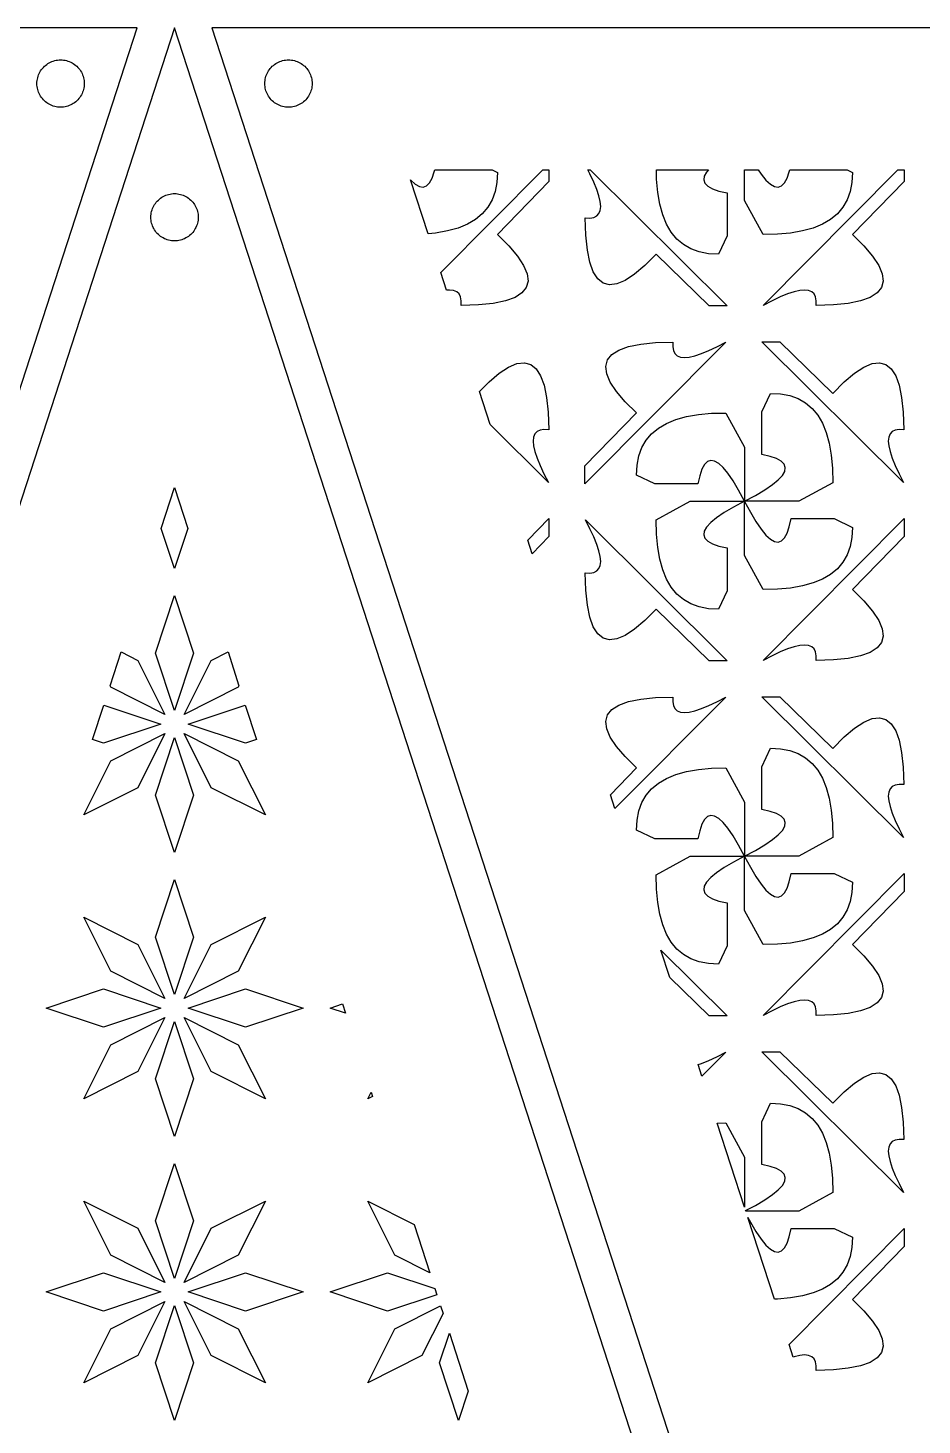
# Model space of a CAD drawing. Header units: metres. Extents: x 20 to 1108, y 20 to 485.
# Drawn here: x 864.2 to 939.7, y 132.8 to 250.8 of the extents above; entities that cross this region are included whole.
import ezdxf

# ---------------------------------------------------------------- set-up
doc = ezdxf.new("R2010")
doc.units = ezdxf.units.M

msp = doc.modelspace()

# ---------------------------------------------------------------- linework, layer by layer
for p, q in [((873.389, 250.826), (723.389, 250.826)), ((798.389, 20.0001), (873.389, 250.826)), ((876.544, 250.826), (801.544, 20)), ((951.544, 20), (876.544, 250.826)), ((1029.7, 250.826), (879.698, 250.826)), ((879.698, 250.826), (954.698, 20.0001)), ((866.066, 247.934), (866.181, 247.984)), ((866.181, 247.984), (866.3, 248.026)), ((866.3, 248.026), (866.42, 248.062)), ((866.42, 248.062), (866.543, 248.089)), ((866.543, 248.089), (866.667, 248.109)), ((866.667, 248.109), (866.792, 248.12)), ((866.792, 248.12), (866.918, 248.124)), ((866.918, 248.124), (867.043, 248.12)), ((867.043, 248.12), (867.168, 248.109)), ((867.168, 248.109), (867.292, 248.089)), ((867.292, 248.089), (867.415, 248.062)), ((867.415, 248.062), (867.535, 248.026)), ((867.535, 248.026), (867.653, 247.984)), ((867.653, 247.984), (867.769, 247.934)), ((885.318, 247.934), (885.435, 247.984)), ((885.435, 247.984), (885.553, 248.026)), ((885.553, 248.026), (885.673, 248.062)), ((885.673, 248.062), (885.796, 248.089)), ((885.796, 248.089), (885.92, 248.109)), ((885.92, 248.109), (886.045, 248.12)), ((886.045, 248.12), (886.17, 248.124)), ((886.17, 248.124), (886.296, 248.12)), ((886.296, 248.12), (886.421, 248.109)), ((886.421, 248.109), (886.545, 248.089)), ((886.545, 248.089), (886.668, 248.062)), ((886.668, 248.062), (886.788, 248.026)), ((886.788, 248.026), (886.906, 247.984)), ((886.906, 247.984), (887.022, 247.934)), ((865.015, 246.742), (865.057, 246.86)), ((865.057, 246.86), (865.107, 246.976)), ((865.107, 246.976), (865.165, 247.087)), ((865.165, 247.087), (865.228, 247.195)), ((865.228, 247.195), (865.3, 247.3)), ((865.3, 247.3), (865.376, 247.399)), ((865.376, 247.399), (865.46, 247.493)), ((865.46, 247.493), (865.549, 247.582)), ((865.549, 247.582), (865.642, 247.665)), ((865.642, 247.665), (865.742, 247.742)), ((865.742, 247.742), (865.846, 247.813)), ((865.846, 247.813), (865.954, 247.877)), ((865.954, 247.877), (866.066, 247.934)), ((867.769, 247.934), (867.881, 247.877)), ((867.881, 247.877), (867.989, 247.813)), ((867.989, 247.813), (868.093, 247.742)), ((868.093, 247.742), (868.192, 247.665)), ((868.192, 247.665), (868.287, 247.582)), ((868.287, 247.582), (868.375, 247.493)), ((868.375, 247.493), (868.459, 247.399)), ((868.459, 247.399), (868.535, 247.3)), ((868.535, 247.3), (868.606, 247.195)), ((868.606, 247.195), (868.67, 247.087)), ((868.67, 247.087), (868.727, 246.976)), ((868.727, 246.976), (868.777, 246.86)), ((868.777, 246.86), (868.819, 246.742)), ((884.269, 246.742), (884.311, 246.86)), ((884.311, 246.86), (884.36, 246.976)), ((884.36, 246.976), (884.418, 247.087)), ((884.418, 247.087), (884.481, 247.195)), ((884.481, 247.195), (884.553, 247.3)), ((884.553, 247.3), (884.629, 247.399)), ((884.629, 247.399), (884.713, 247.493)), ((884.713, 247.493), (884.801, 247.582)), ((884.801, 247.582), (884.896, 247.665)), ((884.896, 247.665), (884.995, 247.742)), ((884.995, 247.742), (885.099, 247.813)), ((885.099, 247.813), (885.207, 247.877)), ((885.207, 247.877), (885.318, 247.934)), ((887.022, 247.934), (887.134, 247.877)), ((887.134, 247.877), (887.242, 247.813)), ((887.242, 247.813), (887.346, 247.742)), ((887.346, 247.742), (887.445, 247.665)), ((887.445, 247.665), (887.539, 247.582)), ((887.539, 247.582), (887.628, 247.493)), ((887.628, 247.493), (887.712, 247.399)), ((887.712, 247.399), (887.788, 247.3)), ((887.788, 247.3), (887.859, 247.195)), ((887.859, 247.195), (887.923, 247.087)), ((887.923, 247.087), (887.981, 246.976)), ((887.981, 246.976), (888.03, 246.86)), ((888.03, 246.86), (888.072, 246.742)), ((864.918, 246.124), (864.922, 246.249)), ((864.922, 245.998), (864.918, 246.124)), ((864.922, 246.249), (864.933, 246.375)), ((864.933, 245.873), (864.922, 245.998)), ((864.933, 246.375), (864.953, 246.499)), ((864.953, 245.749), (864.933, 245.873)), ((864.953, 246.499), (864.98, 246.621)), ((864.98, 245.627), (864.953, 245.749)), ((864.98, 246.621), (865.015, 246.742)), ((865.015, 245.506), (864.98, 245.627)), ((868.819, 246.742), (868.854, 246.621)), ((868.854, 245.627), (868.819, 245.506)), ((868.854, 246.621), (868.882, 246.499)), ((868.882, 245.749), (868.854, 245.627)), ((868.882, 246.499), (868.901, 246.375)), ((868.901, 245.873), (868.882, 245.749)), ((868.901, 246.375), (868.913, 246.249)), ((868.913, 245.998), (868.901, 245.873)), ((868.913, 246.249), (868.918, 246.124)), ((868.918, 246.124), (868.913, 245.998)), ((884.17, 246.124), (884.175, 246.249)), ((884.175, 245.998), (884.17, 246.124)), ((884.175, 246.249), (884.187, 246.375)), ((884.187, 245.873), (884.175, 245.998)), ((884.187, 246.375), (884.206, 246.499)), ((884.206, 245.749), (884.187, 245.873)), ((884.206, 246.499), (884.233, 246.621)), ((884.233, 245.627), (884.206, 245.749)), ((884.233, 246.621), (884.269, 246.742)), ((884.269, 245.506), (884.233, 245.627)), ((888.072, 246.742), (888.107, 246.621)), ((888.107, 245.627), (888.072, 245.506)), ((888.107, 246.621), (888.135, 246.499)), ((888.135, 245.749), (888.107, 245.627)), ((888.135, 246.499), (888.154, 246.375)), ((888.154, 245.873), (888.135, 245.749)), ((888.154, 246.375), (888.166, 246.249)), ((888.166, 245.998), (888.154, 245.873)), ((888.166, 246.249), (888.17, 246.124)), ((888.17, 246.124), (888.166, 245.998)), ((865.057, 245.388), (865.015, 245.506)), ((865.107, 245.273), (865.057, 245.388)), ((865.165, 245.16), (865.107, 245.273)), ((865.228, 245.052), (865.165, 245.16)), ((865.3, 244.948), (865.228, 245.052)), ((865.376, 244.849), (865.3, 244.948)), ((865.46, 244.755), (865.376, 244.849)), ((865.549, 244.666), (865.46, 244.755)), ((865.642, 244.583), (865.549, 244.666)), ((865.742, 244.506), (865.642, 244.583)), ((865.846, 244.436), (865.742, 244.506)), ((865.954, 244.371), (865.846, 244.436)), ((867.989, 244.436), (867.881, 244.371)), ((868.093, 244.506), (867.989, 244.436)), ((868.192, 244.583), (868.093, 244.506)), ((868.287, 244.666), (868.192, 244.583)), ((868.375, 244.755), (868.287, 244.666)), ((868.459, 244.849), (868.375, 244.755)), ((868.535, 244.948), (868.459, 244.849)), ((868.606, 245.052), (868.535, 244.948)), ((868.67, 245.16), (868.606, 245.052)), ((868.727, 245.273), (868.67, 245.16)), ((868.777, 245.388), (868.727, 245.273)), ((868.819, 245.506), (868.777, 245.388)), ((884.311, 245.388), (884.269, 245.506)), ((884.36, 245.273), (884.311, 245.388)), ((884.418, 245.16), (884.36, 245.273)), ((884.481, 245.052), (884.418, 245.16)), ((884.553, 244.948), (884.481, 245.052)), ((884.629, 244.849), (884.553, 244.948)), ((884.713, 244.755), (884.629, 244.849)), ((884.801, 244.666), (884.713, 244.755)), ((884.896, 244.583), (884.801, 244.666)), ((884.995, 244.506), (884.896, 244.583)), ((885.099, 244.436), (884.995, 244.506)), ((885.207, 244.371), (885.099, 244.436)), ((887.242, 244.436), (887.134, 244.371)), ((887.346, 244.506), (887.242, 244.436)), ((887.445, 244.583), (887.346, 244.506)), ((887.539, 244.666), (887.445, 244.583)), ((887.628, 244.755), (887.539, 244.666)), ((887.712, 244.849), (887.628, 244.755)), ((887.788, 244.948), (887.712, 244.849)), ((887.859, 245.052), (887.788, 244.948)), ((887.923, 245.16), (887.859, 245.052)), ((887.981, 245.273), (887.923, 245.16)), ((888.03, 245.388), (887.981, 245.273)), ((888.072, 245.506), (888.03, 245.388)), ((866.066, 244.315), (865.954, 244.371)), ((866.181, 244.265), (866.066, 244.315)), ((866.3, 244.222), (866.181, 244.265)), ((866.42, 244.187), (866.3, 244.222)), ((866.543, 244.159), (866.42, 244.187)), ((866.667, 244.14), (866.543, 244.159)), ((866.792, 244.128), (866.667, 244.14)), ((866.918, 244.124), (866.792, 244.128)), ((867.043, 244.128), (866.918, 244.124)), ((867.168, 244.14), (867.043, 244.128)), ((867.292, 244.159), (867.168, 244.14)), ((867.415, 244.187), (867.292, 244.159)), ((867.535, 244.222), (867.415, 244.187)), ((867.653, 244.265), (867.535, 244.222)), ((867.769, 244.315), (867.653, 244.265)), ((867.881, 244.371), (867.769, 244.315)), ((885.318, 244.315), (885.207, 244.371)), ((885.435, 244.265), (885.318, 244.315)), ((885.553, 244.222), (885.435, 244.265)), ((885.673, 244.187), (885.553, 244.222)), ((885.796, 244.159), (885.673, 244.187)), ((885.92, 244.14), (885.796, 244.159)), ((886.045, 244.128), (885.92, 244.14)), ((886.17, 244.124), (886.045, 244.128)), ((886.296, 244.128), (886.17, 244.124)), ((886.421, 244.14), (886.296, 244.128)), ((886.545, 244.159), (886.421, 244.14)), ((886.668, 244.187), (886.545, 244.159)), ((886.788, 244.222), (886.668, 244.187)), ((886.906, 244.265), (886.788, 244.222)), ((887.022, 244.315), (886.906, 244.265)), ((887.134, 244.371), (887.022, 244.315)), ((898.297, 238.125), (898.485, 238.67)), ((898.485, 238.67), (898.522, 238.826)), ((898.522, 238.826), (903.385, 238.826)), ((899.034, 230.151), (907.654, 238.826)), ((903.385, 238.826), (903.817, 238.621)), ((903.817, 238.621), (903.776, 237.772)), ((907.654, 238.826), (908.179, 238.826)), ((908.179, 238.826), (908.179, 237.845)), ((911.642, 238.497), (911.47, 238.826)), ((911.47, 238.826), (911.671, 238.826)), ((911.671, 238.826), (923.227, 227.346)), ((917.265, 238.041), (917.249, 238.826)), ((917.249, 238.826), (921.664, 238.826)), ((921.497, 238.644), (921.3, 238.299)), ((921.664, 238.826), (921.497, 238.644)), ((924.701, 236.247), (924.701, 238.826)), ((924.701, 238.826), (925.851, 238.826)), ((925.851, 238.826), (926.1, 238.461)), ((926.282, 227.38), (937.654, 238.826)), ((928.297, 238.125), (928.485, 238.67)), ((928.485, 238.67), (928.522, 238.826)), ((928.522, 238.826), (933.385, 238.826)), ((933.385, 238.826), (933.817, 238.621)), ((933.817, 238.621), (933.776, 237.772)), ((937.654, 238.826), (938.179, 238.826)), ((938.179, 238.826), (938.179, 237.845)), ((896.485, 237.993), (896.506, 237.969)), ((897.966, 233.437), (896.485, 237.993)), ((896.506, 237.969), (896.881, 237.625)), ((896.881, 237.625), (897.226, 237.428)), ((897.226, 237.428), (897.541, 237.38)), ((897.541, 237.38), (897.824, 237.481)), ((897.824, 237.481), (898.076, 237.729)), ((898.076, 237.729), (898.297, 238.125)), ((903.776, 237.772), (903.629, 236.995)), ((908.179, 237.845), (903.816, 233.365)), ((911.968, 237.805), (911.642, 238.497)), ((912.222, 237.184), (911.968, 237.805)), ((917.365, 236.929), (917.265, 238.041)), ((921.3, 238.299), (921.252, 237.984)), ((921.252, 237.984), (921.353, 237.7)), ((921.353, 237.7), (921.601, 237.448)), ((921.601, 237.448), (921.997, 237.228)), ((926.1, 238.461), (926.506, 237.969)), ((926.506, 237.969), (926.881, 237.625)), ((926.881, 237.625), (927.226, 237.428)), ((927.226, 237.428), (927.541, 237.38)), ((927.541, 237.38), (927.824, 237.481)), ((927.824, 237.481), (928.076, 237.729)), ((928.076, 237.729), (928.297, 238.125)), ((933.776, 237.772), (933.629, 236.995)), ((938.179, 237.845), (933.816, 233.365)), ((875.003, 236.101), (875.086, 236.195)), ((875.086, 236.195), (875.175, 236.284)), ((875.175, 236.284), (875.269, 236.367)), ((875.269, 236.367), (875.368, 236.444)), ((875.368, 236.444), (875.473, 236.515)), ((875.473, 236.515), (875.58, 236.579)), ((875.58, 236.579), (875.692, 236.636)), ((875.692, 236.636), (875.808, 236.686)), ((875.808, 236.686), (875.926, 236.728)), ((875.926, 236.728), (876.047, 236.763)), ((876.047, 236.763), (876.169, 236.791)), ((876.169, 236.791), (876.293, 236.81)), ((876.293, 236.81), (876.418, 236.822)), ((876.418, 236.822), (876.544, 236.826)), ((876.544, 236.826), (876.67, 236.822)), ((876.67, 236.822), (876.795, 236.81)), ((876.795, 236.81), (876.919, 236.791)), ((876.919, 236.791), (877.041, 236.763)), ((877.041, 236.763), (877.162, 236.728)), ((877.162, 236.728), (877.28, 236.686)), ((877.28, 236.686), (877.395, 236.636)), ((877.395, 236.636), (877.508, 236.579)), ((877.508, 236.579), (877.615, 236.515)), ((877.615, 236.515), (877.72, 236.444)), ((877.72, 236.444), (877.818, 236.367)), ((877.818, 236.367), (877.913, 236.284)), ((877.913, 236.284), (878.002, 236.195)), ((878.002, 236.195), (878.085, 236.101)), ((903.375, 236.295), (903.014, 235.669)), ((903.629, 236.995), (903.375, 236.295)), ((912.402, 236.633), (912.222, 237.184)), ((912.512, 236.153), (912.402, 236.633)), ((912.548, 235.744), (912.512, 236.153)), ((917.54, 235.925), (917.365, 236.929)), ((921.997, 237.228), (922.542, 237.039)), ((922.542, 237.039), (923.231, 236.881)), ((923.231, 236.881), (923.231, 233.262)), ((926.268, 233.369), (924.701, 236.247)), ((933.375, 236.295), (933.014, 235.669)), ((933.629, 236.995), (933.375, 236.295)), ((874.548, 234.952), (874.56, 235.077)), ((874.56, 235.077), (874.579, 235.201)), ((874.579, 235.201), (874.606, 235.324)), ((874.606, 235.324), (874.642, 235.444)), ((874.642, 235.444), (874.685, 235.562)), ((874.685, 235.562), (874.734, 235.678)), ((874.734, 235.678), (874.791, 235.79)), ((874.791, 235.79), (874.855, 235.898)), ((874.855, 235.898), (874.926, 236.002)), ((874.926, 236.002), (875.003, 236.101)), ((878.085, 236.101), (878.162, 236.002)), ((878.162, 236.002), (878.232, 235.898)), ((878.232, 235.898), (878.297, 235.79)), ((878.297, 235.79), (878.353, 235.678)), ((878.353, 235.678), (878.403, 235.562)), ((878.403, 235.562), (878.446, 235.444)), ((878.446, 235.444), (878.481, 235.324)), ((878.481, 235.324), (878.509, 235.201)), ((878.509, 235.201), (878.528, 235.077)), ((878.528, 235.077), (878.54, 234.952)), ((902.545, 235.119), (901.97, 234.644)), ((903.014, 235.669), (902.545, 235.119)), ((912.221, 234.942), (912.402, 235.138)), ((912.402, 235.138), (912.512, 235.405)), ((912.512, 235.405), (912.548, 235.744)), ((917.79, 235.028), (917.54, 235.925)), ((918.115, 234.238), (917.79, 235.028)), ((932.545, 235.119), (931.97, 234.644)), ((933.014, 235.669), (932.545, 235.119)), ((874.544, 234.826), (874.548, 234.952)), ((874.548, 234.701), (874.544, 234.826)), ((874.56, 234.576), (874.548, 234.701)), ((874.579, 234.451), (874.56, 234.576)), ((874.606, 234.329), (874.579, 234.451)), ((874.642, 234.208), (874.606, 234.329)), ((874.685, 234.09), (874.642, 234.208)), ((874.734, 233.975), (874.685, 234.09)), ((874.791, 233.863), (874.734, 233.975)), ((874.855, 233.755), (874.791, 233.863)), ((878.297, 233.863), (878.232, 233.755)), ((878.353, 233.975), (878.297, 233.863)), ((878.403, 234.09), (878.353, 233.975)), ((878.446, 234.208), (878.403, 234.09)), ((878.481, 234.329), (878.446, 234.208)), ((878.509, 234.451), (878.481, 234.329)), ((878.528, 234.576), (878.509, 234.451)), ((878.54, 234.701), (878.528, 234.576)), ((878.54, 234.952), (878.544, 234.826)), ((878.544, 234.826), (878.54, 234.701)), ((900.496, 233.918), (899.6, 233.668)), ((901.286, 234.243), (900.496, 233.918)), ((901.97, 234.644), (901.286, 234.243)), ((911.291, 233.308), (911.243, 234.777)), ((911.243, 234.777), (911.639, 234.761)), ((911.639, 234.761), (911.966, 234.816)), ((911.966, 234.816), (912.221, 234.942)), ((918.516, 233.556), (918.115, 234.238)), ((930.496, 233.918), (929.6, 233.668)), ((931.286, 234.243), (930.496, 233.918)), ((931.97, 234.644), (931.286, 234.243)), ((874.926, 233.651), (874.855, 233.755)), ((875.003, 233.551), (874.926, 233.651)), ((875.086, 233.457), (875.003, 233.551)), ((875.175, 233.368), (875.086, 233.457)), ((875.269, 233.285), (875.175, 233.368)), ((875.368, 233.208), (875.269, 233.285)), ((875.473, 233.138), (875.368, 233.208)), ((875.58, 233.074), (875.473, 233.138)), ((875.692, 233.017), (875.58, 233.074)), ((875.808, 232.967), (875.692, 233.017)), ((875.926, 232.924), (875.808, 232.967)), ((876.047, 232.889), (875.926, 232.924)), ((876.169, 232.862), (876.047, 232.889)), ((876.293, 232.842), (876.169, 232.862)), ((876.418, 232.83), (876.293, 232.842)), ((876.544, 232.826), (876.418, 232.83)), ((876.67, 232.83), (876.544, 232.826)), ((876.795, 232.842), (876.67, 232.83)), ((876.919, 232.862), (876.795, 232.842)), ((877.041, 232.889), (876.919, 232.862)), ((877.162, 232.924), (877.041, 232.889)), ((877.28, 232.967), (877.162, 232.924)), ((877.395, 233.017), (877.28, 232.967)), ((877.508, 233.074), (877.395, 233.017)), ((877.615, 233.138), (877.508, 233.074)), ((877.72, 233.208), (877.615, 233.138)), ((877.818, 233.285), (877.72, 233.208)), ((877.913, 233.368), (877.818, 233.285)), ((878.002, 233.457), (877.913, 233.368)), ((878.085, 233.551), (878.002, 233.457)), ((878.162, 233.651), (878.085, 233.551)), ((878.232, 233.755), (878.162, 233.651)), ((898.596, 233.493), (897.966, 233.437)), ((899.6, 233.668), (898.596, 233.493)), ((903.816, 233.365), (904.778, 232.411)), ((911.421, 232.056), (911.291, 233.308)), ((918.99, 232.98), (918.516, 233.556)), ((919.541, 232.512), (918.99, 232.98)), ((923.231, 233.262), (922.493, 231.707)), ((927.483, 233.393), (926.268, 233.369)), ((928.596, 233.493), (927.483, 233.393)), ((929.6, 233.668), (928.596, 233.493)), ((933.816, 233.365), (934.778, 232.411)), ((904.778, 232.411), (905.518, 231.541)), ((905.518, 231.541), (906.035, 230.755)), ((911.633, 231.026), (911.421, 232.056)), ((917.237, 231.708), (916.283, 230.746)), ((921.717, 227.346), (917.237, 231.708)), ((920.167, 232.15), (919.541, 232.512)), ((920.867, 231.896), (920.167, 232.15)), ((921.644, 231.748), (920.867, 231.896)), ((922.493, 231.707), (921.644, 231.748)), ((934.778, 232.411), (935.518, 231.541)), ((935.518, 231.541), (936.035, 230.755)), ((906.035, 230.755), (906.331, 230.051)), ((911.926, 230.217), (911.633, 231.026)), ((916.283, 230.746), (915.413, 230.007)), ((936.035, 230.755), (936.331, 230.051)), ((899.521, 228.653), (899.034, 230.151)), ((906.407, 229.428), (906.262, 228.889)), ((906.331, 230.051), (906.407, 229.428)), ((912.303, 229.629), (911.926, 230.217)), ((912.76, 229.263), (912.303, 229.629)), ((913.3, 229.117), (912.76, 229.263)), ((913.923, 229.193), (913.3, 229.117)), ((914.627, 229.489), (913.923, 229.193)), ((915.413, 230.007), (914.627, 229.489)), ((936.407, 229.428), (936.262, 228.889)), ((936.331, 230.051), (936.407, 229.428)), ((899.78, 228.676), (899.521, 228.653)), ((900.119, 228.64), (899.78, 228.676)), ((900.387, 228.53), (900.119, 228.64)), ((900.583, 228.349), (900.387, 228.53)), ((900.709, 228.094), (900.583, 228.349)), ((900.764, 227.767), (900.709, 228.094)), ((905.308, 228.054), (904.499, 227.761)), ((905.896, 228.431), (905.308, 228.054)), ((906.262, 228.889), (905.896, 228.431)), ((927.72, 228.096), (927.027, 227.77)), ((928.341, 228.35), (927.72, 228.096)), ((928.892, 228.53), (928.341, 228.35)), ((929.371, 228.64), (928.892, 228.53)), ((929.78, 228.676), (929.371, 228.64)), ((930.119, 228.64), (929.78, 228.676)), ((930.387, 228.53), (930.119, 228.64)), ((930.583, 228.349), (930.387, 228.53)), ((930.709, 228.094), (930.583, 228.349)), ((930.764, 227.767), (930.709, 228.094)), ((935.308, 228.054), (934.499, 227.761)), ((935.896, 228.431), (935.308, 228.054)), ((936.262, 228.889), (935.896, 228.431)), ((900.747, 227.371), (900.764, 227.767)), ((902.217, 227.419), (900.747, 227.371)), ((903.469, 227.549), (902.217, 227.419)), ((904.499, 227.761), (903.469, 227.549)), ((923.227, 227.346), (921.717, 227.346)), ((927.027, 227.77), (926.282, 227.38)), ((930.747, 227.371), (930.764, 227.767)), ((932.217, 227.419), (930.747, 227.371)), ((933.469, 227.549), (932.217, 227.419)), ((934.499, 227.761), (933.469, 227.549)), ((923.114, 224.273), (911.218, 212.298)), ((913.135, 222.764), (913.501, 223.222)), ((913.501, 223.222), (914.089, 223.599)), ((914.089, 223.599), (914.898, 223.892)), ((914.898, 223.892), (915.928, 224.104)), ((915.928, 224.104), (917.18, 224.234)), ((917.18, 224.234), (918.649, 224.281)), ((918.649, 224.281), (918.633, 223.886)), ((918.633, 223.886), (918.688, 223.559)), ((918.688, 223.559), (918.814, 223.304)), ((918.814, 223.304), (919.01, 223.122)), ((920.505, 223.122), (921.056, 223.303)), ((921.056, 223.303), (921.677, 223.557)), ((921.677, 223.557), (922.369, 223.883)), ((922.369, 223.883), (923.114, 224.273)), ((926.17, 224.307), (927.68, 224.307)), ((938.145, 212.41), (926.17, 224.307)), ((927.68, 224.307), (932.159, 219.944)), ((903.983, 221.646), (904.77, 222.163)), ((904.77, 222.163), (905.474, 222.459)), ((905.474, 222.459), (906.097, 222.535)), ((906.097, 222.535), (906.637, 222.39)), ((906.637, 222.39), (907.094, 222.024)), ((907.094, 222.024), (907.471, 221.436)), ((912.989, 222.225), (913.135, 222.764)), ((913.065, 221.602), (912.989, 222.225)), ((919.01, 223.122), (919.277, 223.013)), ((919.277, 223.013), (919.616, 222.977)), ((919.616, 222.977), (920.025, 223.013)), ((920.025, 223.013), (920.505, 223.122)), ((933.983, 221.646), (934.77, 222.163)), ((934.77, 222.163), (935.474, 222.459)), ((935.474, 222.459), (936.097, 222.535)), ((936.097, 222.535), (936.637, 222.39)), ((936.637, 222.39), (937.094, 222.024)), ((937.094, 222.024), (937.471, 221.436)), ((902.303, 220.09), (903.113, 220.906)), ((903.113, 220.906), (903.983, 221.646)), ((907.471, 221.436), (907.764, 220.627)), ((913.361, 220.898), (913.065, 221.602)), ((913.879, 220.111), (913.361, 220.898)), ((932.159, 219.944), (933.113, 220.906)), ((933.113, 220.906), (933.983, 221.646)), ((937.471, 221.436), (937.764, 220.627)), ((903.203, 217.319), (902.303, 220.09)), ((907.764, 220.627), (907.976, 219.597)), ((914.618, 219.241), (913.879, 220.111)), ((926.165, 218.391), (926.903, 219.945)), ((926.903, 219.945), (927.753, 219.904)), ((927.753, 219.904), (928.529, 219.757)), ((928.529, 219.757), (929.23, 219.503)), ((937.764, 220.627), (937.976, 219.597)), ((907.976, 219.597), (908.106, 218.345)), ((915.58, 218.287), (914.618, 219.241)), ((929.23, 219.503), (929.856, 219.141)), ((929.856, 219.141), (930.406, 218.673)), ((930.406, 218.673), (930.881, 218.097)), ((937.976, 219.597), (938.106, 218.345)), ((908.145, 212.41), (903.203, 217.319)), ((908.106, 218.345), (908.153, 216.875)), ((911.218, 213.808), (915.58, 218.287)), ((917.427, 217.009), (918.11, 217.409)), ((918.11, 217.409), (918.9, 217.734)), ((918.9, 217.734), (919.797, 217.984)), ((919.797, 217.984), (920.801, 218.159)), ((920.801, 218.159), (921.913, 218.26)), ((921.913, 218.26), (923.129, 218.283)), ((923.129, 218.283), (924.695, 215.405)), ((926.165, 214.772), (926.165, 218.391)), ((930.881, 218.097), (931.281, 217.414)), ((931.281, 217.414), (931.606, 216.624)), ((938.106, 218.345), (938.153, 216.875)), ((906.885, 216.247), (906.849, 215.908)), ((906.994, 216.515), (906.885, 216.247)), ((907.176, 216.711), (906.994, 216.515)), ((907.431, 216.837), (907.176, 216.711)), ((907.758, 216.892), (907.431, 216.837)), ((908.153, 216.875), (907.758, 216.892)), ((916.384, 215.984), (916.852, 216.534)), ((916.852, 216.534), (917.427, 217.009)), ((931.606, 216.624), (931.856, 215.728)), ((936.885, 216.247), (936.849, 215.908)), ((936.994, 216.515), (936.885, 216.247)), ((937.176, 216.711), (936.994, 216.515)), ((937.431, 216.837), (937.176, 216.711)), ((937.758, 216.892), (937.431, 216.837)), ((938.153, 216.875), (937.758, 216.892)), ((906.849, 215.908), (906.885, 215.499)), ((906.885, 215.499), (906.994, 215.02)), ((906.994, 215.02), (907.175, 214.469)), ((915.768, 214.657), (916.022, 215.358)), ((916.022, 215.358), (916.384, 215.984)), ((924.695, 215.405), (924.695, 210.839)), ((931.856, 215.728), (932.031, 214.724)), ((936.849, 215.908), (936.885, 215.499)), ((936.885, 215.499), (936.994, 215.02)), ((936.994, 215.02), (937.175, 214.469)), ((907.175, 214.469), (907.429, 213.848)), ((907.429, 213.848), (907.755, 213.155)), ((911.218, 212.298), (911.218, 213.808)), ((915.579, 213.031), (915.62, 213.881)), ((915.62, 213.881), (915.768, 214.657)), ((921.32, 213.924), (921.1, 213.527)), ((921.572, 214.172), (921.32, 213.924)), ((921.856, 214.273), (921.572, 214.172)), ((922.171, 214.225), (921.856, 214.273)), ((922.516, 214.027), (922.171, 214.225)), ((922.891, 213.684), (922.516, 214.027)), ((926.855, 214.613), (926.165, 214.772)), ((927.399, 214.425), (926.855, 214.613)), ((927.796, 214.204), (927.399, 214.425)), ((928.044, 213.952), (927.796, 214.204)), ((928.145, 213.669), (928.044, 213.952)), ((932.031, 214.724), (932.132, 213.611)), ((937.175, 214.469), (937.429, 213.848)), ((937.429, 213.848), (937.755, 213.155)), ((907.755, 213.155), (908.145, 212.41)), ((917.134, 212.293), (915.579, 213.031)), ((920.911, 212.983), (920.753, 212.293)), ((921.1, 213.527), (920.911, 212.983)), ((923.297, 213.192), (922.891, 213.684)), ((923.734, 212.551), (923.297, 213.192)), ((924.202, 211.763), (923.734, 212.551)), ((927.064, 212.228), (927.556, 212.634)), ((927.556, 212.634), (927.899, 213.009)), ((927.899, 213.009), (928.097, 213.354)), ((928.097, 213.354), (928.145, 213.669)), ((932.132, 213.611), (932.155, 212.396)), ((937.755, 213.155), (938.145, 212.41)), ((875.42, 208.535), (876.544, 211.993)), ((876.544, 211.993), (877.668, 208.535)), ((920.753, 212.293), (917.134, 212.293)), ((924.695, 210.839), (924.202, 211.763)), ((925.635, 211.322), (926.423, 211.79)), ((926.423, 211.79), (927.064, 212.228)), ((932.155, 212.396), (929.277, 210.829)), ((917.241, 209.257), (920.119, 210.823)), ((920.119, 210.823), (924.686, 210.823)), ((923.762, 210.33), (922.974, 209.862)), ((924.686, 210.823), (923.762, 210.33)), ((924.701, 206.247), (924.701, 210.814)), ((924.701, 210.814), (925.194, 209.89)), ((924.711, 210.829), (925.635, 211.322)), ((929.277, 210.829), (924.711, 210.829)), ((906.379, 207.543), (908.179, 209.355)), ((908.179, 209.355), (908.179, 207.845)), ((911.642, 208.497), (911.252, 209.242)), ((911.252, 209.242), (923.227, 197.346)), ((917.265, 208.041), (917.241, 209.257)), ((921.841, 209.019), (921.497, 208.644)), ((922.333, 209.425), (921.841, 209.019)), ((922.974, 209.862), (922.333, 209.425)), ((925.194, 209.89), (925.662, 209.102)), ((925.662, 209.102), (926.1, 208.461)), ((926.282, 197.38), (938.179, 209.355)), ((928.485, 208.67), (928.644, 209.359)), ((928.644, 209.359), (932.263, 209.359)), ((932.263, 209.359), (933.817, 208.621)), ((938.179, 209.355), (938.179, 207.845)), ((876.544, 205.144), (875.42, 208.535)), ((877.668, 208.535), (876.544, 205.144)), ((908.179, 207.845), (906.756, 206.384)), ((911.968, 207.805), (911.642, 208.497)), ((917.365, 206.929), (917.265, 208.041)), ((921.3, 208.299), (921.252, 207.984)), ((921.252, 207.984), (921.353, 207.7)), ((921.497, 208.644), (921.3, 208.299)), ((926.1, 208.461), (926.506, 207.969)), ((926.506, 207.969), (926.881, 207.625)), ((928.076, 207.729), (928.297, 208.125)), ((928.297, 208.125), (928.485, 208.67)), ((933.817, 208.621), (933.776, 207.772)), ((938.179, 207.845), (933.816, 203.365)), ((906.756, 206.384), (906.379, 207.543)), ((912.222, 207.184), (911.968, 207.805)), ((912.402, 206.633), (912.222, 207.184)), ((912.512, 206.153), (912.402, 206.633)), ((917.54, 205.925), (917.365, 206.929)), ((921.353, 207.7), (921.601, 207.448)), ((921.601, 207.448), (921.997, 207.228)), ((921.997, 207.228), (922.542, 207.039)), ((922.542, 207.039), (923.231, 206.881)), ((923.231, 206.881), (923.231, 203.262)), ((926.881, 207.625), (927.226, 207.428)), ((927.226, 207.428), (927.541, 207.38)), ((927.541, 207.38), (927.824, 207.481)), ((927.824, 207.481), (928.076, 207.729)), ((933.629, 206.995), (933.375, 206.295)), ((933.776, 207.772), (933.629, 206.995)), ((912.548, 205.744), (912.512, 206.153)), ((912.512, 205.405), (912.548, 205.744)), ((917.79, 205.028), (917.54, 205.925)), ((926.268, 203.369), (924.701, 206.247)), ((933.014, 205.669), (932.545, 205.119)), ((933.375, 206.295), (933.014, 205.669)), ((911.291, 203.308), (911.243, 204.777)), ((911.243, 204.777), (911.639, 204.761)), ((911.639, 204.761), (911.966, 204.816)), ((911.966, 204.816), (912.221, 204.942)), ((912.221, 204.942), (912.402, 205.138)), ((912.402, 205.138), (912.512, 205.405)), ((918.115, 204.238), (917.79, 205.028)), ((931.97, 204.644), (931.286, 204.243)), ((932.545, 205.119), (931.97, 204.644)), ((911.421, 202.056), (911.291, 203.308)), ((918.516, 203.556), (918.115, 204.238)), ((918.99, 202.98), (918.516, 203.556)), ((923.231, 203.262), (922.493, 201.707)), ((927.483, 203.393), (926.268, 203.369)), ((928.596, 203.493), (927.483, 203.393)), ((929.6, 203.668), (928.596, 203.493)), ((930.496, 203.918), (929.6, 203.668)), ((931.286, 204.243), (930.496, 203.918)), ((933.816, 203.365), (934.778, 202.411)), ((874.935, 198), (876.544, 202.856)), ((876.544, 202.856), (878.153, 198)), ((911.633, 201.026), (911.421, 202.056)), ((919.541, 202.512), (918.99, 202.98)), ((920.167, 202.15), (919.541, 202.512)), ((920.867, 201.896), (920.167, 202.15)), ((934.778, 202.411), (935.518, 201.541)), ((911.926, 200.217), (911.633, 201.026)), ((916.283, 200.746), (915.413, 200.007)), ((917.237, 201.708), (916.283, 200.746)), ((921.717, 197.346), (917.237, 201.708)), ((921.644, 201.748), (920.867, 201.896)), ((922.493, 201.707), (921.644, 201.748)), ((935.518, 201.541), (936.035, 200.755)), ((936.035, 200.755), (936.331, 200.051)), ((912.303, 199.629), (911.926, 200.217)), ((912.76, 199.263), (912.303, 199.629)), ((915.413, 200.007), (914.627, 199.489)), ((936.331, 200.051), (936.407, 199.428)), ((913.3, 199.117), (912.76, 199.263)), ((913.923, 199.193), (913.3, 199.117)), ((914.627, 199.489), (913.923, 199.193)), ((928.892, 198.53), (928.341, 198.35)), ((929.371, 198.64), (928.892, 198.53)), ((929.78, 198.676), (929.371, 198.64)), ((930.119, 198.64), (929.78, 198.676)), ((930.387, 198.53), (930.119, 198.64)), ((930.583, 198.349), (930.387, 198.53)), ((935.896, 198.431), (935.308, 198.054)), ((936.262, 198.889), (935.896, 198.431)), ((936.407, 199.428), (936.262, 198.889)), ((871.099, 195.235), (872.026, 198.09)), ((872.026, 198.09), (873.439, 197.38)), ((873.439, 197.38), (875.735, 192.809)), ((876.544, 193.144), (874.935, 198)), ((878.153, 198), (876.544, 193.144)), ((877.352, 192.809), (879.648, 197.38)), ((879.648, 197.38), (881.061, 198.09)), ((881.061, 198.09), (881.989, 195.235)), ((923.227, 197.346), (921.717, 197.346)), ((927.027, 197.77), (926.282, 197.38)), ((927.72, 198.096), (927.027, 197.77)), ((928.341, 198.35), (927.72, 198.096)), ((930.709, 198.094), (930.583, 198.349)), ((930.764, 197.767), (930.709, 198.094)), ((930.747, 197.371), (930.764, 197.767)), ((932.217, 197.419), (930.747, 197.371)), ((933.469, 197.549), (932.217, 197.419)), ((934.499, 197.761), (933.469, 197.549)), ((935.308, 198.054), (934.499, 197.761)), ((871.164, 195.105), (871.099, 195.235)), ((875.735, 192.809), (871.164, 195.105)), ((881.924, 195.105), (877.352, 192.809)), ((881.989, 195.235), (881.924, 195.105)), ((923.114, 194.273), (913.753, 184.85)), ((914.089, 193.599), (914.898, 193.892)), ((914.898, 193.892), (915.928, 194.104)), ((915.928, 194.104), (917.18, 194.234)), ((917.18, 194.234), (918.649, 194.281)), ((918.649, 194.281), (918.633, 193.886)), ((918.633, 193.886), (918.688, 193.559)), ((921.677, 193.557), (922.369, 193.883)), ((922.369, 193.883), (923.114, 194.273)), ((926.17, 194.307), (927.68, 194.307)), ((938.145, 182.41), (926.17, 194.307)), ((927.68, 194.307), (932.159, 189.944)), ((869.624, 190.696), (870.568, 193.601)), ((870.568, 193.601), (875.399, 192)), ((877.688, 192), (882.519, 193.601)), ((882.519, 193.601), (883.464, 190.696)), ((912.989, 192.225), (913.135, 192.764)), ((913.135, 192.764), (913.501, 193.222)), ((913.501, 193.222), (914.089, 193.599)), ((918.688, 193.559), (918.814, 193.304)), ((918.814, 193.304), (919.01, 193.122)), ((919.01, 193.122), (919.277, 193.013)), ((919.277, 193.013), (919.616, 192.977)), ((919.616, 192.977), (920.025, 193.013)), ((920.025, 193.013), (920.505, 193.122)), ((920.505, 193.122), (921.056, 193.303)), ((921.056, 193.303), (921.677, 193.557)), ((934.77, 192.163), (935.474, 192.459)), ((935.474, 192.459), (936.097, 192.535)), ((936.097, 192.535), (936.637, 192.39)), ((875.399, 192), (870.544, 190.391)), ((882.544, 190.391), (877.688, 192)), ((913.065, 191.602), (912.989, 192.225)), ((913.361, 190.898), (913.065, 191.602)), ((933.113, 190.906), (933.983, 191.646)), ((933.983, 191.646), (934.77, 192.163)), ((936.637, 192.39), (937.094, 192.024)), ((937.094, 192.024), (937.471, 191.436)), ((937.471, 191.436), (937.764, 190.627)), ((870.544, 190.391), (869.624, 190.696)), ((871.164, 188.895), (875.735, 191.191)), ((875.735, 191.191), (873.439, 186.62)), ((874.935, 186), (876.544, 190.856)), ((876.544, 190.856), (878.153, 186)), ((879.648, 186.62), (877.352, 191.191)), ((877.352, 191.191), (881.924, 188.895)), ((883.464, 190.696), (882.544, 190.391)), ((913.879, 190.111), (913.361, 190.898)), ((914.618, 189.241), (913.879, 190.111)), ((932.159, 189.944), (933.113, 190.906)), ((937.764, 190.627), (937.976, 189.597)), ((915.58, 188.287), (914.618, 189.241)), ((926.165, 188.391), (926.903, 189.945)), ((926.903, 189.945), (927.753, 189.904)), ((927.753, 189.904), (928.529, 189.757)), ((928.529, 189.757), (929.23, 189.503)), ((929.23, 189.503), (929.856, 189.141)), ((929.856, 189.141), (930.406, 188.673)), ((937.976, 189.597), (938.106, 188.345)), ((868.868, 184.324), (871.164, 188.895)), ((881.924, 188.895), (884.22, 184.324)), ((913.372, 186.021), (915.58, 188.287)), ((918.9, 187.734), (919.797, 187.984)), ((919.797, 187.984), (920.801, 188.159)), ((920.801, 188.159), (921.913, 188.26)), ((921.913, 188.26), (923.129, 188.283)), ((923.129, 188.283), (924.695, 185.405)), ((926.165, 184.772), (926.165, 188.391)), ((930.406, 188.673), (930.881, 188.097)), ((930.881, 188.097), (931.281, 187.414)), ((938.106, 188.345), (938.153, 186.875)), ((873.439, 186.62), (868.868, 184.324)), ((884.22, 184.324), (879.648, 186.62)), ((916.852, 186.534), (917.427, 187.009)), ((917.427, 187.009), (918.11, 187.409)), ((918.11, 187.409), (918.9, 187.734)), ((931.281, 187.414), (931.606, 186.624)), ((931.606, 186.624), (931.856, 185.728)), ((937.176, 186.711), (936.994, 186.515)), ((937.431, 186.837), (937.176, 186.711)), ((937.758, 186.892), (937.431, 186.837)), ((938.153, 186.875), (937.758, 186.892)), ((876.544, 181.144), (874.935, 186)), ((878.153, 186), (876.544, 181.144)), ((913.753, 184.85), (913.372, 186.021)), ((916.022, 185.358), (916.384, 185.984)), ((916.384, 185.984), (916.852, 186.534)), ((924.695, 185.405), (924.695, 180.839)), ((931.856, 185.728), (932.031, 184.724)), ((936.885, 186.247), (936.849, 185.908)), ((936.849, 185.908), (936.885, 185.499)), ((936.994, 186.515), (936.885, 186.247)), ((936.885, 185.499), (936.994, 185.02)), ((915.62, 183.881), (915.768, 184.657)), ((915.768, 184.657), (916.022, 185.358)), ((921.856, 184.273), (921.572, 184.172)), ((922.171, 184.225), (921.856, 184.273)), ((922.516, 184.027), (922.171, 184.225)), ((926.855, 184.613), (926.165, 184.772)), ((927.399, 184.425), (926.855, 184.613)), ((927.796, 184.204), (927.399, 184.425)), ((928.044, 183.952), (927.796, 184.204)), ((932.031, 184.724), (932.132, 183.611)), ((936.994, 185.02), (937.175, 184.469)), ((937.175, 184.469), (937.429, 183.848)), ((915.579, 183.031), (915.62, 183.881)), ((917.134, 182.293), (915.579, 183.031)), ((921.1, 183.527), (920.911, 182.983)), ((921.32, 183.924), (921.1, 183.527)), ((921.572, 184.172), (921.32, 183.924)), ((922.891, 183.684), (922.516, 184.027)), ((923.297, 183.192), (922.891, 183.684)), ((923.734, 182.551), (923.297, 183.192)), ((927.899, 183.009), (928.097, 183.354)), ((928.145, 183.669), (928.044, 183.952)), ((928.097, 183.354), (928.145, 183.669)), ((932.132, 183.611), (932.155, 182.396)), ((937.429, 183.848), (937.755, 183.155)), ((937.755, 183.155), (938.145, 182.41)), ((920.753, 182.293), (917.134, 182.293)), ((920.911, 182.983), (920.753, 182.293)), ((924.202, 181.763), (923.734, 182.551)), ((926.423, 181.79), (927.064, 182.228)), ((927.064, 182.228), (927.556, 182.634)), ((927.556, 182.634), (927.899, 183.009)), ((932.155, 182.396), (929.277, 180.829)), ((917.241, 179.257), (920.119, 180.823)), ((920.119, 180.823), (924.686, 180.823)), ((924.686, 180.823), (923.762, 180.33)), ((924.695, 180.839), (924.202, 181.763)), ((924.701, 176.247), (924.701, 180.814)), ((924.701, 180.814), (925.194, 179.89)), ((924.711, 180.829), (925.635, 181.322)), ((929.277, 180.829), (924.711, 180.829)), ((925.635, 181.322), (926.423, 181.79)), ((922.974, 179.862), (922.333, 179.425)), ((923.762, 180.33), (922.974, 179.862)), ((925.194, 179.89), (925.662, 179.102)), ((874.935, 174), (876.544, 178.856)), ((876.544, 178.856), (878.153, 174)), ((917.265, 178.041), (917.241, 179.257)), ((921.3, 178.299), (921.252, 177.984)), ((921.497, 178.644), (921.3, 178.299)), ((921.841, 179.019), (921.497, 178.644)), ((922.333, 179.425), (921.841, 179.019)), ((925.662, 179.102), (926.1, 178.461)), ((926.1, 178.461), (926.506, 177.969)), ((926.282, 167.38), (938.179, 179.355)), ((928.297, 178.125), (928.485, 178.67)), ((928.485, 178.67), (928.644, 179.359)), ((928.644, 179.359), (932.263, 179.359)), ((932.263, 179.359), (933.817, 178.621)), ((933.817, 178.621), (933.776, 177.772)), ((938.179, 179.355), (938.179, 177.845)), ((917.365, 176.929), (917.265, 178.041)), ((921.252, 177.984), (921.353, 177.7)), ((921.353, 177.7), (921.601, 177.448)), ((921.601, 177.448), (921.997, 177.228)), ((921.997, 177.228), (922.542, 177.039)), ((926.506, 177.969), (926.881, 177.625)), ((926.881, 177.625), (927.226, 177.428)), ((927.226, 177.428), (927.541, 177.38)), ((927.541, 177.38), (927.824, 177.481)), ((927.824, 177.481), (928.076, 177.729)), ((928.076, 177.729), (928.297, 178.125)), ((933.776, 177.772), (933.629, 176.995)), ((938.179, 177.845), (933.816, 173.365)), ((917.54, 175.925), (917.365, 176.929)), ((922.542, 177.039), (923.231, 176.881)), ((923.231, 176.881), (923.231, 173.262)), ((926.268, 173.369), (924.701, 176.247)), ((933.375, 176.295), (933.014, 175.669)), ((933.629, 176.995), (933.375, 176.295)), ((871.164, 171.105), (868.868, 175.676)), ((868.868, 175.676), (873.439, 173.38)), ((879.648, 173.38), (884.22, 175.676)), ((884.22, 175.676), (881.924, 171.105)), ((917.79, 175.028), (917.54, 175.925)), ((918.115, 174.238), (917.79, 175.028)), ((932.545, 175.119), (931.97, 174.644)), ((933.014, 175.669), (932.545, 175.119)), ((876.544, 169.144), (874.935, 174)), ((878.153, 174), (876.544, 169.144)), ((918.516, 173.556), (918.115, 174.238)), ((929.6, 173.668), (928.596, 173.493)), ((930.496, 173.918), (929.6, 173.668)), ((931.286, 174.243), (930.496, 173.918)), ((931.97, 174.644), (931.286, 174.243)), ((873.439, 173.38), (875.735, 168.809)), ((877.352, 168.809), (879.648, 173.38)), ((918.387, 170.589), (917.636, 172.901)), ((917.636, 172.901), (923.227, 167.346)), ((918.99, 172.98), (918.516, 173.556)), ((919.541, 172.512), (918.99, 172.98)), ((920.167, 172.15), (919.541, 172.512)), ((923.231, 173.262), (922.493, 171.707)), ((927.483, 173.393), (926.268, 173.369)), ((928.596, 173.493), (927.483, 173.393)), ((933.816, 173.365), (934.778, 172.411)), ((934.778, 172.411), (935.518, 171.541)), ((920.867, 171.896), (920.167, 172.15)), ((921.644, 171.748), (920.867, 171.896)), ((922.493, 171.707), (921.644, 171.748)), ((935.518, 171.541), (936.035, 170.755)), ((875.735, 168.809), (871.164, 171.105)), ((881.924, 171.105), (877.352, 168.809)), ((921.717, 167.346), (918.387, 170.589)), ((936.035, 170.755), (936.331, 170.051)), ((936.331, 170.051), (936.407, 169.428)), ((865.688, 168), (870.544, 169.609)), ((870.544, 169.609), (875.399, 168)), ((877.688, 168), (882.544, 169.609)), ((882.544, 169.609), (887.399, 168)), ((936.262, 168.889), (935.896, 168.431)), ((936.407, 169.428), (936.262, 168.889)), ((870.544, 166.391), (865.688, 168)), ((875.399, 168), (870.544, 166.391)), ((882.544, 166.391), (877.688, 168)), ((887.399, 168), (882.544, 166.391)), ((889.688, 168), (890.727, 168.344)), ((890.977, 167.573), (889.688, 168)), ((890.727, 168.344), (890.977, 167.573)), ((927.027, 167.77), (926.282, 167.38)), ((927.72, 168.096), (927.027, 167.77)), ((928.341, 168.35), (927.72, 168.096)), ((928.892, 168.53), (928.341, 168.35)), ((929.371, 168.64), (928.892, 168.53)), ((929.78, 168.676), (929.371, 168.64)), ((930.119, 168.64), (929.78, 168.676)), ((930.387, 168.53), (930.119, 168.64)), ((930.583, 168.349), (930.387, 168.53)), ((930.709, 168.094), (930.583, 168.349)), ((930.764, 167.767), (930.709, 168.094)), ((930.747, 167.371), (930.764, 167.767)), ((934.499, 167.761), (933.469, 167.549)), ((935.308, 168.054), (934.499, 167.761)), ((935.896, 168.431), (935.308, 168.054)), ((871.164, 164.895), (875.735, 167.191)), ((875.735, 167.191), (873.439, 162.62)), ((874.935, 162), (876.544, 166.856)), ((876.544, 166.856), (878.153, 162)), ((879.648, 162.62), (877.352, 167.191)), ((877.352, 167.191), (881.924, 164.895)), ((923.227, 167.346), (921.717, 167.346)), ((932.217, 167.419), (930.747, 167.371)), ((933.469, 167.549), (932.217, 167.419)), ((868.868, 160.324), (871.164, 164.895)), ((881.924, 164.895), (884.22, 160.324)), ((923.114, 164.273), (921.099, 162.243)), ((922.369, 163.883), (923.114, 164.273)), ((926.17, 164.307), (927.68, 164.307)), ((938.145, 152.41), (926.17, 164.307)), ((927.68, 164.307), (932.159, 159.944)), ((920.783, 163.213), (921.056, 163.303)), ((921.099, 162.243), (920.783, 163.213)), ((921.056, 163.303), (921.677, 163.557)), ((921.677, 163.557), (922.369, 163.883)), ((873.439, 162.62), (868.868, 160.324)), ((876.544, 157.144), (874.935, 162)), ((878.153, 162), (876.544, 157.144)), ((884.22, 160.324), (879.648, 162.62)), ((933.983, 161.646), (934.77, 162.163)), ((934.77, 162.163), (935.474, 162.459)), ((935.474, 162.459), (936.097, 162.535)), ((936.097, 162.535), (936.637, 162.39)), ((936.637, 162.39), (937.094, 162.024)), ((937.094, 162.024), (937.471, 161.436)), ((892.868, 160.324), (893.15, 160.886)), ((893.15, 160.886), (893.268, 160.524)), ((932.159, 159.944), (933.113, 160.906)), ((933.113, 160.906), (933.983, 161.646)), ((937.471, 161.436), (937.764, 160.627)), ((937.764, 160.627), (937.976, 159.597)), ((893.268, 160.524), (892.868, 160.324)), ((926.165, 158.391), (926.903, 159.945)), ((926.903, 159.945), (927.753, 159.904)), ((927.753, 159.904), (928.529, 159.757)), ((928.529, 159.757), (929.23, 159.503)), ((929.23, 159.503), (929.856, 159.141)), ((937.976, 159.597), (938.106, 158.345)), ((922.39, 158.269), (923.129, 158.283)), ((924.695, 151.173), (922.39, 158.269)), ((923.129, 158.283), (924.695, 155.405)), ((926.165, 154.772), (926.165, 158.391)), ((929.856, 159.141), (930.406, 158.673)), ((930.406, 158.673), (930.881, 158.097)), ((938.106, 158.345), (938.153, 156.875)), ((930.881, 158.097), (931.281, 157.414)), ((931.281, 157.414), (931.606, 156.624)), ((931.606, 156.624), (931.856, 155.728)), ((936.885, 156.247), (936.849, 155.908)), ((936.849, 155.908), (936.885, 155.499)), ((936.994, 156.515), (936.885, 156.247)), ((937.176, 156.711), (936.994, 156.515)), ((937.431, 156.837), (937.176, 156.711)), ((937.758, 156.892), (937.431, 156.837)), ((938.153, 156.875), (937.758, 156.892)), ((874.935, 150), (876.544, 154.856)), ((876.544, 154.856), (878.153, 150)), ((924.695, 155.405), (924.695, 151.173)), ((926.855, 154.613), (926.165, 154.772)), ((931.856, 155.728), (932.031, 154.724)), ((932.031, 154.724), (932.132, 153.611)), ((936.885, 155.499), (936.994, 155.02)), ((936.994, 155.02), (937.175, 154.469)), ((927.399, 154.425), (926.855, 154.613)), ((927.796, 154.204), (927.399, 154.425)), ((928.044, 153.952), (927.796, 154.204)), ((928.145, 153.669), (928.044, 153.952)), ((928.097, 153.354), (928.145, 153.669)), ((932.132, 153.611), (932.155, 152.396)), ((937.175, 154.469), (937.429, 153.848)), ((937.429, 153.848), (937.755, 153.155)), ((927.064, 152.228), (927.556, 152.634)), ((927.556, 152.634), (927.899, 153.009)), ((927.899, 153.009), (928.097, 153.354)), ((932.155, 152.396), (929.277, 150.829)), ((937.755, 153.155), (938.145, 152.41)), ((871.164, 147.105), (868.868, 151.676)), ((868.868, 151.676), (873.439, 149.38)), ((879.648, 149.38), (884.22, 151.676)), ((884.22, 151.676), (881.924, 147.105)), ((895.164, 147.105), (892.868, 151.676)), ((892.868, 151.676), (896.781, 149.711)), ((924.793, 150.873), (925.635, 151.322)), ((925.635, 151.322), (926.423, 151.79)), ((926.423, 151.79), (927.064, 152.228)), ((876.544, 145.144), (874.935, 150)), ((878.153, 150), (876.544, 145.144)), ((924.807, 150.829), (924.793, 150.873)), ((929.277, 150.829), (924.807, 150.829)), ((924.984, 150.283), (925.194, 149.89)), ((927.225, 143.388), (924.984, 150.283)), ((873.439, 149.38), (875.735, 144.809)), ((877.352, 144.809), (879.648, 149.38)), ((896.781, 149.711), (898.108, 145.626)), ((925.194, 149.89), (925.662, 149.102)), ((925.662, 149.102), (926.1, 148.461)), ((928.463, 139.575), (938.179, 149.355)), ((928.485, 148.669), (928.644, 149.359)), ((928.644, 149.359), (932.263, 149.359)), ((932.263, 149.359), (933.817, 148.62)), ((938.179, 149.355), (938.179, 147.845)), ((926.1, 148.461), (926.506, 147.969)), ((926.506, 147.969), (926.881, 147.624)), ((926.881, 147.624), (927.226, 147.428)), ((927.824, 147.481), (928.076, 147.73)), ((928.076, 147.73), (928.297, 148.125)), ((928.297, 148.125), (928.485, 148.669)), ((933.776, 147.772), (933.629, 146.995)), ((933.817, 148.62), (933.776, 147.772)), ((938.179, 147.845), (933.816, 143.365)), ((875.735, 144.809), (871.164, 147.105)), ((881.924, 147.105), (877.352, 144.809)), ((898.108, 145.626), (895.164, 147.105)), ((927.226, 147.428), (927.541, 147.379)), ((927.541, 147.379), (927.824, 147.481)), ((933.629, 146.995), (933.375, 146.295)), ((865.688, 144), (870.544, 145.609)), ((870.544, 145.609), (875.399, 144)), ((877.688, 144), (882.544, 145.609)), ((882.544, 145.609), (887.399, 144)), ((889.688, 144), (894.544, 145.609)), ((894.544, 145.609), (898.544, 144.283)), ((933.014, 145.669), (932.545, 145.119)), ((933.375, 146.295), (933.014, 145.669)), ((898.544, 144.283), (898.711, 143.772)), ((931.286, 144.243), (930.496, 143.917)), ((931.97, 144.644), (931.286, 144.243)), ((932.545, 145.119), (931.97, 144.644)), ((870.544, 142.391), (865.688, 144)), ((875.399, 144), (870.544, 142.391)), ((871.164, 140.895), (875.735, 143.191)), ((875.735, 143.191), (873.439, 138.62)), ((879.648, 138.62), (877.352, 143.191)), ((877.352, 143.191), (881.924, 140.895)), ((882.544, 142.391), (877.688, 144)), ((887.399, 144), (882.544, 142.391)), ((894.544, 142.391), (889.688, 144)), ((898.711, 143.772), (894.544, 142.391)), ((927.483, 143.394), (927.225, 143.388)), ((928.596, 143.493), (927.483, 143.394)), ((929.6, 143.667), (928.596, 143.493)), ((930.496, 143.917), (929.6, 143.667)), ((933.816, 143.365), (934.778, 142.411)), ((874.935, 138), (876.544, 142.856)), ((876.544, 142.856), (878.153, 138)), ((895.164, 140.895), (899.017, 142.83)), ((899.227, 142.181), (897.439, 138.62)), ((899.017, 142.83), (899.227, 142.181)), ((934.778, 142.411), (935.518, 141.541)), ((868.868, 136.324), (871.164, 140.895)), ((881.924, 140.895), (884.22, 136.324)), ((892.868, 136.324), (895.164, 140.895)), ((898.935, 138), (899.769, 140.516)), ((899.769, 140.516), (901.361, 135.612)), ((935.518, 141.541), (936.035, 140.755)), ((936.035, 140.755), (936.331, 140.05)), ((928.812, 138.504), (928.463, 139.575)), ((936.407, 139.427), (936.262, 138.888)), ((936.331, 140.05), (936.407, 139.427)), ((873.439, 138.62), (868.868, 136.324)), ((884.22, 136.324), (879.648, 138.62)), ((897.439, 138.62), (892.868, 136.324)), ((928.892, 138.53), (928.812, 138.504)), ((929.371, 138.64), (928.892, 138.53)), ((929.78, 138.676), (929.371, 138.64)), ((930.119, 138.64), (929.78, 138.676)), ((930.387, 138.53), (930.119, 138.64)), ((930.583, 138.349), (930.387, 138.53)), ((930.709, 138.094), (930.583, 138.349)), ((935.896, 138.432), (935.308, 138.054)), ((936.262, 138.888), (935.896, 138.432)), ((876.544, 133.144), (874.935, 138)), ((878.153, 138), (876.544, 133.144)), ((900.544, 133.144), (898.935, 138)), ((930.764, 137.767), (930.709, 138.094)), ((930.747, 137.371), (930.764, 137.767)), ((932.217, 137.419), (930.747, 137.371)), ((933.469, 137.549), (932.217, 137.419)), ((934.499, 137.761), (933.469, 137.549)), ((935.308, 138.054), (934.499, 137.761)), ((901.361, 135.612), (900.544, 133.144))]:
    msp.add_line(p, q)

doc.saveas('drawing.dxf')
